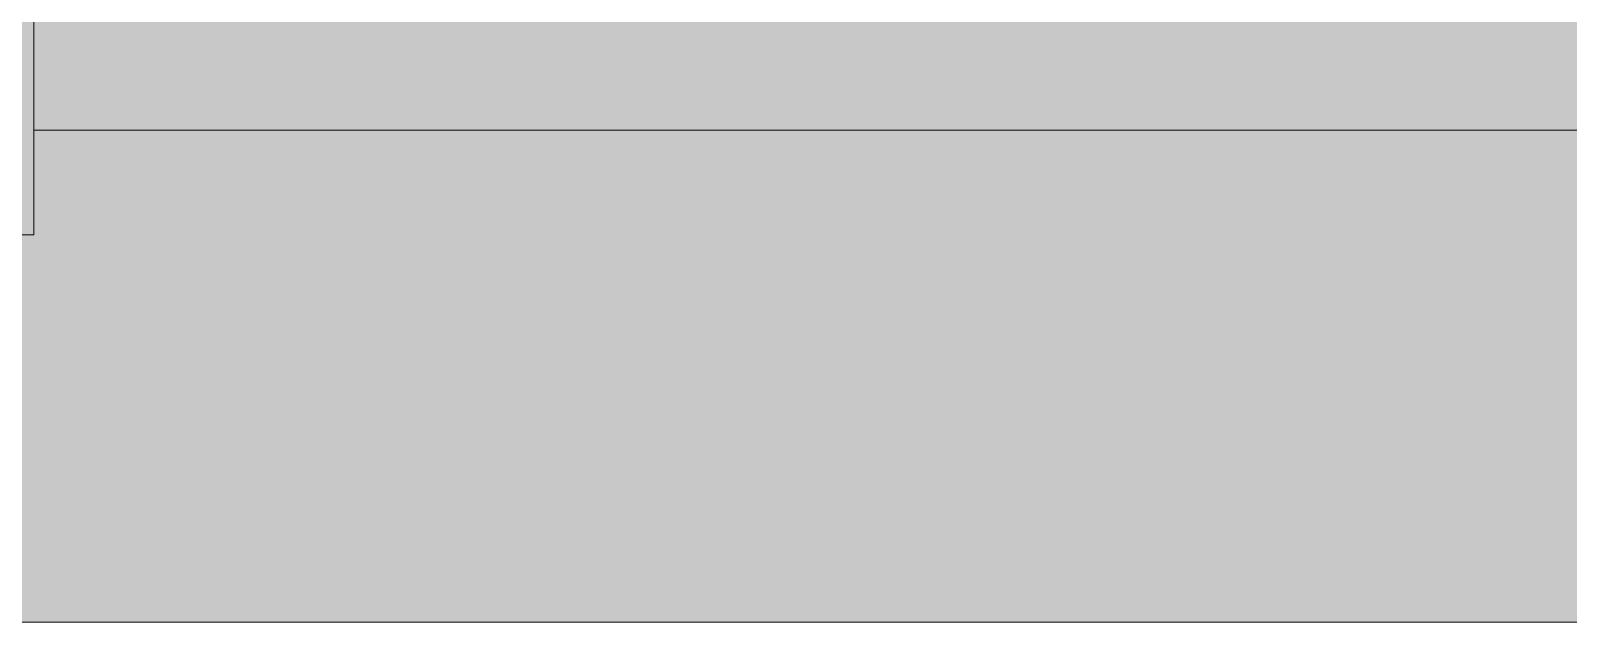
# Model space of a CAD drawing. Header units: metres. Extents: x -111189 to -108577, y -72951 to -72647.
# Drawn here: x -108855.8 to -108850.78, y -72951.18 to -72949.25 of the extents above; entities that cross this region are included whole.
import ezdxf

# ---------------------------------------------------------------- set-up
doc = ezdxf.new("R2010")
doc.units = ezdxf.units.M
doc.header["$MEASUREMENT"] = 0
for name, color, linetype in [('00 - DESENHO 2D', 7, 'Continuous'), ('03 - LAJES', 7, 'Continuous'), ('07 - MUROS', 7, 'Continuous')]:
    doc.layers.add(name, color=color, linetype=linetype)

# ---------------------------------------------------------------- blocks, each defined once
blk = doc.blocks.new('Corte Elem_1053_1', base_point=(-108689.5899, -72946.0755))
at = {"layer": '07 - MUROS', "color": 251, "linetype": 'Continuous', "lineweight": 13}
for p, q in [((-108855.7857, -72949.5755), (-108850.9558, -72949.5755)), ((-108850.9558, -72949.5755), (-108841.1078, -72949.5755))]:
    blk.add_line(p, q, dxfattribs=at)
blk = doc.blocks.new('Corte Elem_1068_1', base_point=(-108689.5899, -72946.0755))
at = {"layer": '03 - LAJES', "linetype": 'Continuous', "lineweight": 13}
h = blk.add_hatch(dxfattribs=at)
h.set_pattern_fill('DOTS_0001', color=251, style=0, pattern_type=2)
h.set_pattern_definition([(360, (-108689.58989, -72946.075524), (0.021783658, 0.043567315), [0, -0.043567315])])
h.paths.add_polyline_path([(-108857.2861, -72949.1955), (-108857.2861, -72949.7586), (-108857.2857, -72949.1259), (-108857.2857, -72948.0156), (-108857.286, -72948.0156), (-108857.286, -72948.0197), (-108857.286, -72949.1955)])
at = {"layer": '03 - LAJES', "color": 7, "linetype": 'Continuous', "lineweight": 13}
for p, q in [((-108857.286, -72948.0156), (-108857.2857, -72948.0156)), ((-108857.2861, -72949.9182), (-108857.2861, -72949.1955)), ((-108857.2861, -72949.9182), (-108857.2857, -72949.9182))]:
    blk.add_line(p, q, dxfattribs=at)
at = {"layer": '03 - LAJES', "color": 7, "linetype": 'Continuous', "lineweight": 20}
for p, q in [((-108857.2857, -72948.0156), (-108857.2857, -72949.9182)), ((-108855.7857, -72948.0156), (-108857.2857, -72948.0156)), ((-108855.7857, -72948.0156), (-108855.7857, -72949.9182)), ((-108855.7857, -72949.9182), (-108857.2857, -72949.9182))]:
    blk.add_line(p, q, dxfattribs=at)

msp = doc.modelspace()

# ---------------------------------------------------------------- hatches: boundary and pattern name
at = {"layer": '00 - DESENHO 2D', "linetype": 'Continuous', "lineweight": 13}
msp.add_hatch(color=251, dxfattribs=at).paths.add_polyline_path([(-108861.3903, -72951.1828), (-108861.3888, -72947.92), (-108860.7951, -72947.9203), (-108860.7951, -72946.4203), (-108860.5951, -72946.4203), (-108860.5951, -72948.0253), (-108858.8253, -72948.0125), (-108855.786, -72948.0112), (-108855.786, -72947.9655), (-108855.636, -72947.9655), (-108855.636, -72948.0583), (-108855.4706, -72948.0324), (-108853.38, -72948.0202), (-108851.3362, -72948.0583), (-108849.8907, -72948.0852), (-108848.7814, -72948.1675), (-108846.3426, -72948.1705), (-108844.7581, -72948.2104), (-108843.6782, -72948.2008), (-108842.7876, -72948.2465), (-108841.8742, -72948.2675), (-108840.9839, -72948.2465), (-108840.9839, -72946.7468), (-108840.7818, -72946.7468), (-108840.7818, -72951.1828)])

# ---------------------------------------------------------------- linework, layer by layer
at = {"layer": '00 - DESENHO 2D', "color": 7, "linetype": 'Continuous', "lineweight": 20, "flags": 128}
msp.add_lwpolyline([(-108840.7818, -72951.1828), (-108861.3903, -72951.1828), (-108861.3888, -72947.92), (-108860.7951, -72947.9203), (-108860.7951, -72946.4203), (-108860.5951, -72946.4203), (-108860.5951, -72948.0253), (-108858.8253, -72948.0125), (-108855.786, -72948.0112), (-108855.786, -72947.9655), (-108855.636, -72947.9655), (-108855.636, -72948.0583), (-108855.4706, -72948.0324), (-108853.38, -72948.0202), (-108851.3362, -72948.0583), (-108849.8907, -72948.0852), (-108848.7814, -72948.1675), (-108846.3426, -72948.1705), (-108844.7581, -72948.2104)], dxfattribs=at)

# ---------------------------------------------------------------- block references
at = {"layer": '03 - LAJES', "lineweight": 0}
msp.add_blockref('Corte Elem_1068_1', (-108689.5899, -72946.0755), dxfattribs=at)
at = {"layer": '07 - MUROS', "lineweight": 0}
msp.add_blockref('Corte Elem_1053_1', (-108689.5899, -72946.0755), dxfattribs=at)

doc.saveas('drawing.dxf')
